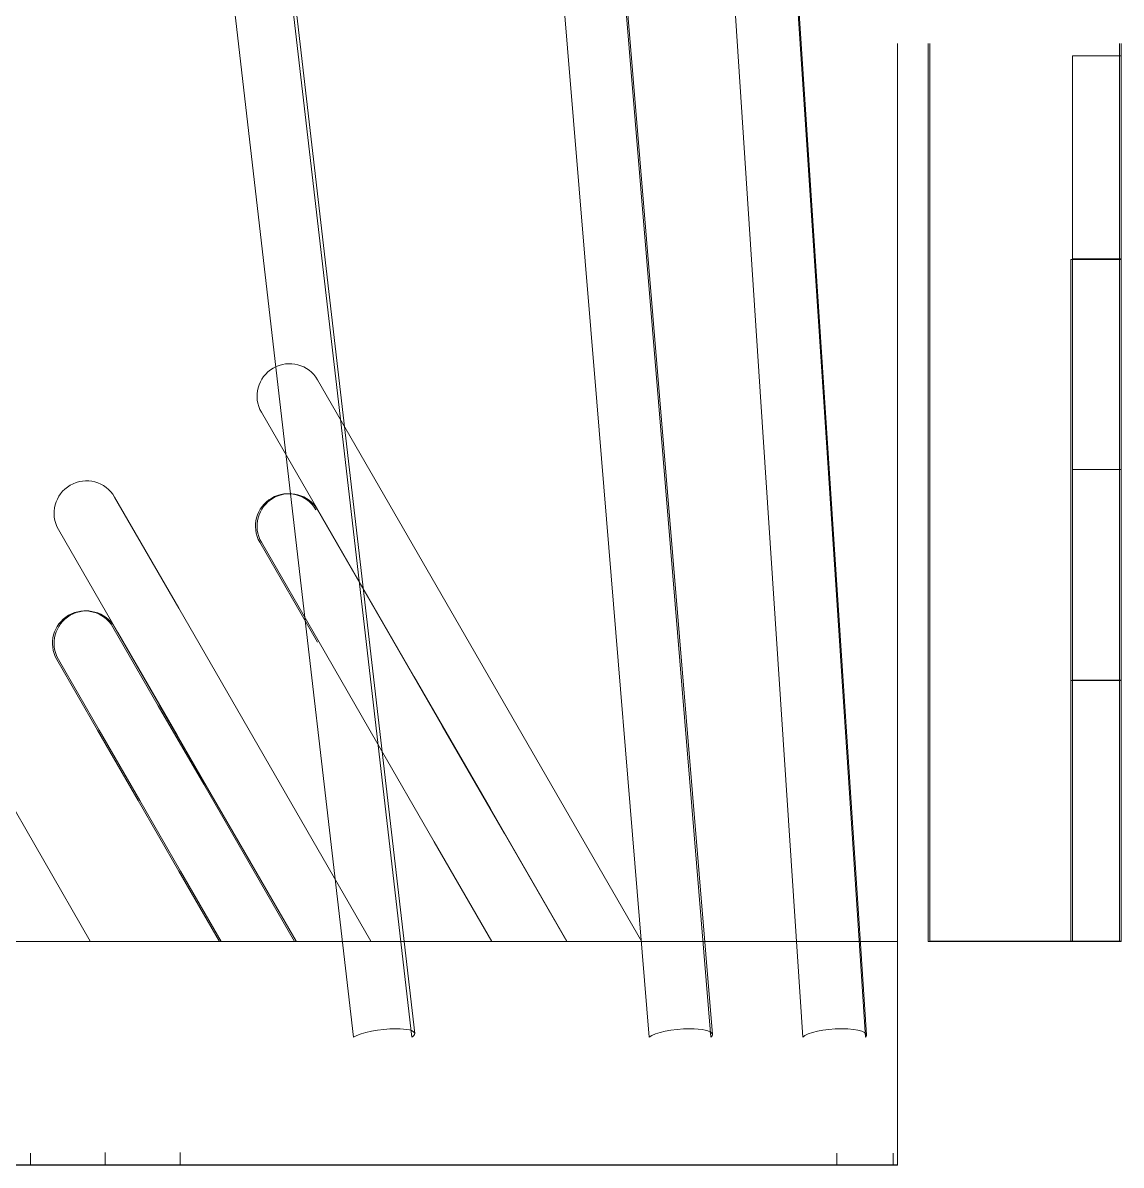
# Model space of a CAD drawing. Header units: inches. Extents: x 3268 to 7018, y 976 to 6708.
# Drawn here: x 5716.6898 to 5717.0287, y 3497.7866 to 3498.139 of the extents above; entities that cross this region are included whole.
import ezdxf

# ---------------------------------------------------------------- set-up
doc = ezdxf.new("R2010")
doc.units = ezdxf.units.IN
doc.header["$MEASUREMENT"] = 0
doc.layers.add('G-IMPT', color=8, linetype='Continuous', lineweight=9)
doc.layers.add('Q-SPCQ', color=91, linetype='Continuous', lineweight=9)

# ---------------------------------------------------------------- blocks, each defined once
blk = doc.blocks.new('Add On Locker for Revit - LKR-2_10_dwg_LKR-2_10-9310973-Overall Retail Plan Opt 2')
at = {"layer": 'G-IMPT', "color": 133}
for p, q in [((16.46881, -7.34309), (16.42346, -6.95107)), ((16.56063, -7.34342), (16.52817, -6.95139)), ((16.60815, -7.34358), (16.58236, -6.95156)), ((16.61773, -7.03764), (16.61773, -7.31463)), ((16.68623, -7.31475), (16.68623, -7.03764)), ((16.68673, -7.31463), (16.68673, -7.03764)), ((16.68673, -7.31475), (16.68673, -7.03764)), ((16.68673, -7.31463), (16.68673, -7.03764)), ((16.68673, -7.31463), (16.68673, -7.03764)), ((16.68673, -7.31463), (16.68673, -7.03764)), ((16.68673, -7.31463), (16.68673, -7.03764)), ((16.68673, -7.03764), (16.68673, -7.31475)), ((16.67173, -7.05886), (16.67173, -7.04154)), ((16.68673, -7.05886), (16.68673, -7.04154)), ((16.68673, -7.04154), (16.68673, -7.05886)), ((16.68673, -7.05886), (16.68673, -7.04154)), ((16.68673, -7.04154), (16.68673, -7.05886)), ((16.68673, -7.05886), (16.68673, -7.04154)), ((16.68673, -7.04154), (16.68673, -7.05886)), ((16.68673, -7.05886), (16.68673, -7.04154)), ((16.68673, -7.04154), (16.68673, -7.05886)), ((16.68673, -7.05886), (16.68673, -7.04154)), ((16.68673, -7.31463), (16.68673, -7.04154)), ((16.68673, -7.04154), (16.68673, -7.05886)), ((16.68673, -7.05886), (16.68673, -7.04154)), ((16.68673, -7.04154), (16.68673, -7.05886)), ((16.68623, -7.04166), (16.68623, -7.05898)), ((16.68623, -7.05898), (16.68623, -7.04166)), ((16.68673, -7.04166), (16.68673, -7.05898)), ((16.68673, -7.05898), (16.68673, -7.04166)), ((16.68673, -7.04166), (16.68673, -7.05898)), ((16.68673, -7.05898), (16.68673, -7.04166)), ((16.67173, -7.12149), (16.67173, -7.10417)), ((16.68623, -7.10428), (16.68623, -7.31475)), ((16.68623, -7.10428), (16.68623, -7.1216)), ((16.68623, -7.1216), (16.68623, -7.10428)), ((16.68673, -7.12149), (16.68673, -7.10417)), ((16.68673, -7.10417), (16.68673, -7.31463)), ((16.68673, -7.10417), (16.68673, -7.12149)), ((16.68673, -7.10417), (16.68673, -7.31463)), ((16.68673, -7.12149), (16.68673, -7.10417)), ((16.68673, -7.10417), (16.68673, -7.12149)), ((16.68673, -7.12149), (16.68673, -7.10417)), ((16.68673, -7.10417), (16.68673, -7.12149)), ((16.68673, -7.12149), (16.68673, -7.10417)), ((16.68673, -7.10417), (16.68673, -7.12149)), ((16.68673, -7.12149), (16.68673, -7.10417)), ((16.68673, -7.10417), (16.68673, -7.12149)), ((16.68673, -7.12149), (16.68673, -7.10417)), ((16.68673, -7.10417), (16.68673, -7.12149)), ((16.68673, -7.10428), (16.68673, -7.1216)), ((16.68673, -7.1216), (16.68673, -7.10428)), ((16.68673, -7.10428), (16.68673, -7.31475)), ((16.68673, -7.10428), (16.68673, -7.1216)), ((16.68673, -7.1216), (16.68673, -7.10428)), ((16.43883, -7.14148), (16.5388, -7.31463)), ((16.42151, -7.15148), (16.44505, -7.19227)), ((16.42151, -7.15148), (16.44505, -7.19227)), ((16.44505, -7.19227), (16.42151, -7.15148)), ((16.42151, -7.15148), (16.44505, -7.19227)), ((16.44505, -7.19227), (16.42151, -7.15148)), ((16.67173, -7.18644), (16.67173, -7.16912)), ((16.68623, -7.16923), (16.68623, -7.18655)), ((16.68623, -7.18655), (16.68623, -7.16923)), ((16.68673, -7.18644), (16.68673, -7.16912)), ((16.68673, -7.16912), (16.68673, -7.18644)), ((16.68673, -7.18644), (16.68673, -7.16912)), ((16.68673, -7.16912), (16.68673, -7.18644)), ((16.68673, -7.18644), (16.68673, -7.16912)), ((16.68673, -7.16912), (16.68673, -7.18644)), ((16.68673, -7.31463), (16.68673, -7.16912)), ((16.68673, -7.18644), (16.68673, -7.16912)), ((16.68673, -7.16912), (16.68673, -7.18644)), ((16.68673, -7.18644), (16.68673, -7.16912)), ((16.68673, -7.16912), (16.68673, -7.18644)), ((16.68673, -7.18644), (16.68673, -7.16912)), ((16.68673, -7.16912), (16.68673, -7.18644)), ((16.68673, -7.16923), (16.68673, -7.18655)), ((16.68673, -7.18655), (16.68673, -7.16923)), ((16.68673, -7.16923), (16.68673, -7.18655)), ((16.68673, -7.18655), (16.68673, -7.16923)), ((16.42101, -7.19159), (16.43878, -7.22238)), ((16.43878, -7.22238), (16.42101, -7.19159)), ((16.43928, -7.22238), (16.42151, -7.19159)), ((16.42151, -7.19159), (16.43928, -7.22238)), ((16.67173, -7.25139), (16.67173, -7.23407)), ((16.68623, -7.23418), (16.68623, -7.31475)), ((16.68623, -7.23418), (16.68623, -7.2515)), ((16.68623, -7.2515), (16.68623, -7.23418)), ((16.68673, -7.31463), (16.68673, -7.23407)), ((16.68673, -7.25139), (16.68673, -7.23407)), ((16.68673, -7.23407), (16.68673, -7.25139)), ((16.68673, -7.23407), (16.68673, -7.31463)), ((16.68673, -7.25139), (16.68673, -7.23407)), ((16.68673, -7.23407), (16.68673, -7.25139)), ((16.68673, -7.25139), (16.68673, -7.23407)), ((16.68673, -7.23407), (16.68673, -7.25139)), ((16.68673, -7.25139), (16.68673, -7.23407)), ((16.68673, -7.23407), (16.68673, -7.25139)), ((16.68673, -7.25139), (16.68673, -7.23407)), ((16.68673, -7.23407), (16.68673, -7.25139)), ((16.68673, -7.25139), (16.68673, -7.23407)), ((16.68673, -7.23407), (16.68673, -7.25139)), ((16.68673, -7.31475), (16.68673, -7.23418)), ((16.68673, -7.23418), (16.68673, -7.2515)), ((16.68673, -7.2515), (16.68673, -7.23418)), ((16.68673, -7.23418), (16.68673, -7.2515)), ((16.68673, -7.2515), (16.68673, -7.23418)), ((16.68623, -7.29913), (16.68623, -7.31475)), ((16.68623, -7.31475), (16.68623, -7.29913)), ((16.68673, -7.29902), (16.68673, -7.31463)), ((16.68673, -7.31463), (16.68673, -7.29902)), ((16.68673, -7.29902), (16.68673, -7.31463)), ((16.68673, -7.31463), (16.68673, -7.29902)), ((16.68673, -7.29902), (16.68673, -7.31463)), ((16.68673, -7.31463), (16.68673, -7.29902)), ((16.68673, -7.29902), (16.68673, -7.31463)), ((16.68673, -7.31463), (16.68673, -7.29902)), ((16.68673, -7.29902), (16.68673, -7.31463)), ((16.68673, -7.31463), (16.68673, -7.29902)), ((16.68673, -7.29902), (16.68673, -7.31463)), ((16.68673, -7.31463), (16.68673, -7.29902)), ((16.68673, -7.29913), (16.68673, -7.31475)), ((16.68673, -7.31475), (16.68673, -7.29913)), ((16.68673, -7.29913), (16.68673, -7.31475)), ((16.68673, -7.31475), (16.68673, -7.29913)), ((16.3456, -7.31475), (16.40911, -7.31475)), ((16.43221, -7.31475), (16.49261, -7.31475)), ((16.5157, -7.31475), (16.61773, -7.31475)), ((16.61773, -7.38375), (16.61773, -7.31475)), ((16.37332, -7.38363), (16.37332, -7.37988)), ((16.37332, -7.37988), (16.37332, -7.38363)), ((16.39641, -7.38363), (16.39641, -7.37988)), ((16.39641, -7.37988), (16.39641, -7.38363)), ((16.61773, -7.37838), (16.61773, -7.38363)), ((16.61773, -7.38363), (16.61773, -7.37838)), ((16.61773, -7.37838), (16.61773, -7.38363)), ((16.61773, -7.38363), (16.61773, -7.37838)), ((16.61773, -7.37838), (16.61773, -7.38363)), ((16.61773, -7.38363), (16.61773, -7.37838)), ((16.61773, -7.37849), (16.61773, -7.38375)), ((16.61773, -7.37988), (16.61773, -7.38363)), ((16.61773, -7.37988), (16.61773, -7.38363)), ((16.61773, -7.37988), (16.61773, -7.38363)), ((16.61773, -7.37988), (16.61773, -7.38363)), ((16.61773, -7.38363), (16.61773, -7.37988)), ((16.61773, -7.38363), (16.61773, -7.37988)), ((16.61773, -7.38363), (16.61773, -7.37988)), ((16.61773, -7.38363), (16.61773, -7.37988)), ((16.35022, -7.38375), (16.35022, -7.38)), ((16.59907, -7.38375), (16.59907, -7.38)), ((16.61639, -7.38), (16.61639, -7.38375)), ((16.61773, -7.38), (16.61773, -7.38375)), ((16.61773, -7.38), (16.61773, -7.38375)), ((16.61773, -7.38), (16.61773, -7.38375)), ((-0.73227, -7.38375), (16.61723, -7.38375)), ((-0.73177, -7.38363), (16.61773, -7.38363)), ((-0.73177, -7.38363), (16.61773, -7.38363)), ((-0.73177, -7.38363), (16.61773, -7.38363)), ((-0.73177, -7.38363), (16.61773, -7.38363)), ((-0.73177, -7.38363), (16.61773, -7.38363)), ((-0.73177, -7.38363), (16.61773, -7.38363)), ((-0.73177, -7.38375), (16.61773, -7.38375)), ((-0.73177, -7.38375), (16.61773, -7.38375)), ((16.09907, -7.38375), (16.59907, -7.38375)), ((16.61639, -7.38375), (16.11639, -7.38375)), ((16.12217, -7.38363), (16.59907, -7.38363)), ((16.12217, -7.38363), (16.59907, -7.38363)), ((16.61639, -7.38363), (16.13949, -7.38363)), ((16.61773, -7.38375), (16.17702, -7.38375)), ((16.19961, -7.38375), (16.61723, -7.38375)), ((16.61773, -7.38363), (16.20011, -7.38363)), ((16.61773, -7.38363), (16.20011, -7.38363)), ((16.61773, -7.38363), (16.20011, -7.38363)), ((16.61773, -7.38363), (16.20011, -7.38363)), ((16.61773, -7.38375), (16.20011, -7.38375)), ((16.61773, -7.38363), (16.2232, -7.38363)), ((16.2232, -7.38363), (16.61773, -7.38363)), ((16.61773, -7.38363), (16.28671, -7.38363)), ((16.61773, -7.38363), (16.28671, -7.38363)), ((16.61773, -7.38375), (16.28671, -7.38375)), ((16.35022, -7.38375), (16.28671, -7.38375)), ((16.28671, -7.38375), (16.35022, -7.38375)), ((16.30981, -7.38363), (16.37332, -7.38363)), ((16.37332, -7.38363), (16.30981, -7.38363)), ((16.37332, -7.38363), (16.30981, -7.38363)), ((16.30981, -7.38363), (16.37332, -7.38363)), ((16.30981, -7.38363), (16.37332, -7.38363)), ((16.30981, -7.38363), (16.61773, -7.38363)), ((16.61773, -7.38375), (16.35022, -7.38375)), ((16.37282, -7.38375), (16.61723, -7.38375)), ((16.61773, -7.38363), (16.37332, -7.38363)), ((16.37332, -7.38363), (16.61773, -7.38363)), ((16.61773, -7.38363), (16.37332, -7.38363)), ((16.61773, -7.38363), (16.37332, -7.38363)), ((16.37332, -7.38375), (16.43682, -7.38375)), ((16.61773, -7.38375), (16.37332, -7.38375)), ((16.39641, -7.38363), (16.45992, -7.38363)), ((16.39641, -7.38363), (16.45992, -7.38363)), ((16.39641, -7.38363), (16.61773, -7.38363)), ((16.45992, -7.38363), (16.39641, -7.38363)), ((16.39641, -7.38363), (16.61773, -7.38363)), ((16.39641, -7.38363), (16.45992, -7.38363)), ((16.39641, -7.38363), (16.45992, -7.38363)), ((16.61773, -7.38375), (16.43682, -7.38375)), ((16.61773, -7.38363), (16.59907, -7.38363)), ((16.59907, -7.38363), (16.61773, -7.38363)), ((16.61773, -7.38363), (16.59907, -7.38363)), ((16.59907, -7.38363), (16.61773, -7.38363)), ((16.61773, -7.38363), (16.59907, -7.38363)), ((16.59907, -7.38363), (16.61773, -7.38363)), ((16.61773, -7.38375), (16.59907, -7.38375)), ((16.59907, -7.38375), (16.61773, -7.38375))]:
    blk.add_line(p, q, dxfattribs=at)
at = {"layer": 'G-IMPT', "color": 133, "flags": 128}
for points in [[(16.40453, -6.9522), (16.42721, -7.14821), (16.44989, -7.34422)], [(16.46793, -7.34422), (16.44525, -7.14821), (16.42257, -6.9522)], [(16.54117, -7.34422), (16.52494, -7.14821), (16.50871, -6.9522)], [(16.52773, -6.9522), (16.54396, -7.14821), (16.56019, -7.34422)], [(16.5627, -6.9522), (16.57559, -7.14821), (16.58849, -7.34422)], [(16.60788, -7.34422), (16.59498, -7.14821), (16.58209, -6.9522)], [(16.61773, -7.03764), (16.61773, -7.03938), (16.61773, -7.31463)], [(16.61773, -7.31463), (16.61773, -7.03938), (16.61773, -7.03764)], [(16.61773, -7.31475), (16.61773, -7.0395), (16.61773, -7.03764)], [(16.61773, -7.03764), (16.61773, -7.0395), (16.61773, -7.31475)], [(16.61773, -7.03764), (16.61773, -7.03938), (16.61773, -7.31463)], [(16.61773, -7.31463), (16.61773, -7.03938), (16.61773, -7.03764)], [(16.61773, -7.03764), (16.61773, -7.03938), (16.61773, -7.31463)], [(16.61773, -7.31463), (16.61773, -7.03938), (16.61773, -7.03764)], [(16.62723, -7.31475), (16.62723, -7.0395), (16.62723, -7.03764)], [(16.62773, -7.03764), (16.62773, -7.03938), (16.62773, -7.31463)], [(16.62773, -7.03764), (16.62773, -7.0395), (16.62773, -7.31475)], [(16.62773, -7.31463), (16.62773, -7.03938), (16.62773, -7.03764)], [(16.62773, -7.31463), (16.62773, -7.03938), (16.62773, -7.03764)], [(16.62773, -7.03764), (16.62773, -7.03938), (16.62773, -7.31463)], [(16.62773, -7.03764), (16.62773, -7.03938), (16.62773, -7.31463)], [(16.62773, -7.31475), (16.62773, -7.0395), (16.62773, -7.03764)], [(16.68623, -7.03764), (16.68623, -7.0395), (16.68623, -7.31475)], [(16.68673, -7.31463), (16.68673, -7.03938), (16.68673, -7.03764)], [(16.68673, -7.31475), (16.68673, -7.0395), (16.68673, -7.03764)], [(16.68673, -7.03764), (16.68673, -7.03938), (16.68673, -7.31463)], [(16.68673, -7.31463), (16.68673, -7.03938), (16.68673, -7.03764)], [(16.68673, -7.03764), (16.68673, -7.03938), (16.68673, -7.31463)], [(16.68673, -7.03764), (16.68673, -7.03938), (16.68673, -7.31463)], [(16.68673, -7.31463), (16.68673, -7.03938), (16.68673, -7.03764)], [(16.68673, -7.31463), (16.68673, -7.03938), (16.68673, -7.03764)], [(16.68673, -7.03764), (16.68673, -7.0395), (16.68673, -7.31475)], [(16.67173, -7.31463), (16.67173, -7.24636), (16.67173, -7.17809), (16.67173, -7.10982), (16.67173, -7.04154)], [(16.67173, -7.04154), (16.67548, -7.04154), (16.67923, -7.04154), (16.68298, -7.04154), (16.68673, -7.04154)], [(16.67173, -7.04154), (16.67173, -7.10982), (16.67173, -7.17809), (16.67173, -7.24636), (16.67173, -7.31463)], [(16.68673, -7.04154), (16.68673, -7.10982), (16.68673, -7.17809), (16.68673, -7.24636), (16.68673, -7.31463)], [(16.68673, -7.31463), (16.68673, -7.24636), (16.68673, -7.17809), (16.68673, -7.10982), (16.68673, -7.04154)], [(16.68673, -7.04154), (16.68673, -7.10982), (16.68673, -7.17809), (16.68673, -7.24636), (16.68673, -7.31463)], [(16.68673, -7.31463), (16.68673, -7.24636), (16.68673, -7.17809), (16.68673, -7.10982), (16.68673, -7.04154)], [(16.68673, -7.04154), (16.68673, -7.10982), (16.68673, -7.17809), (16.68673, -7.24636), (16.68673, -7.31463)], [(16.68673, -7.31463), (16.68673, -7.24636), (16.68673, -7.17809), (16.68673, -7.10982), (16.68673, -7.04154)], [(16.68673, -7.04154), (16.68673, -7.10982), (16.68673, -7.17809), (16.68673, -7.24636), (16.68673, -7.31463)], [(16.68673, -7.31463), (16.68673, -7.24636), (16.68673, -7.17809), (16.68673, -7.10982), (16.68673, -7.04154)], [(16.68673, -7.04154), (16.68673, -7.10982), (16.68673, -7.17809), (16.68673, -7.24636), (16.68673, -7.31463)], [(16.68673, -7.04154), (16.68673, -7.10982), (16.68673, -7.17809), (16.68673, -7.24636), (16.68673, -7.31463)], [(16.68673, -7.31463), (16.68673, -7.24636), (16.68673, -7.17809), (16.68673, -7.10982), (16.68673, -7.04154)], [(16.68623, -7.04166), (16.68623, -7.10993), (16.68623, -7.1782), (16.68623, -7.24647), (16.68623, -7.31475)], [(16.68623, -7.31475), (16.68623, -7.24647), (16.68623, -7.1782), (16.68623, -7.10993), (16.68623, -7.04166)], [(16.68673, -7.04166), (16.68673, -7.10993), (16.68673, -7.1782), (16.68673, -7.24647), (16.68673, -7.31475)], [(16.68673, -7.31475), (16.68673, -7.24647), (16.68673, -7.1782), (16.68673, -7.10993), (16.68673, -7.04166)], [(16.68673, -7.04166), (16.68673, -7.10993), (16.68673, -7.1782), (16.68673, -7.24647), (16.68673, -7.31475)], [(16.68673, -7.31475), (16.68673, -7.24647), (16.68673, -7.1782), (16.68673, -7.10993), (16.68673, -7.04166)], [(16.67173, -7.31463), (16.67173, -7.25069), (16.67173, -7.18675), (16.67173, -7.12281), (16.67173, -7.05886)], [(16.68623, -7.05898), (16.68623, -7.12292), (16.68623, -7.18686), (16.68623, -7.2508), (16.68623, -7.31475)], [(16.68623, -7.31475), (16.68623, -7.2508), (16.68623, -7.18686), (16.68623, -7.12292), (16.68623, -7.05898)], [(16.68673, -7.31463), (16.68673, -7.25069), (16.68673, -7.18675), (16.68673, -7.12281), (16.68673, -7.05886)], [(16.68673, -7.05886), (16.68673, -7.12281), (16.68673, -7.18675), (16.68673, -7.25069), (16.68673, -7.31463)], [(16.68673, -7.31463), (16.68673, -7.25069), (16.68673, -7.18675), (16.68673, -7.12281), (16.68673, -7.05886)], [(16.68673, -7.05886), (16.68673, -7.12281), (16.68673, -7.18675), (16.68673, -7.25069), (16.68673, -7.31463)], [(16.68673, -7.31463), (16.68673, -7.25069), (16.68673, -7.18675), (16.68673, -7.12281), (16.68673, -7.05886)], [(16.68673, -7.05886), (16.68673, -7.12281), (16.68673, -7.18675), (16.68673, -7.25069), (16.68673, -7.31463)], [(16.68673, -7.31463), (16.68673, -7.25069), (16.68673, -7.18675), (16.68673, -7.12281), (16.68673, -7.05886)], [(16.68673, -7.05886), (16.68673, -7.12281), (16.68673, -7.18675), (16.68673, -7.25069), (16.68673, -7.31463)], [(16.68673, -7.31463), (16.68673, -7.25069), (16.68673, -7.18675), (16.68673, -7.12281), (16.68673, -7.05886)], [(16.68673, -7.05886), (16.68673, -7.12281), (16.68673, -7.18675), (16.68673, -7.25069), (16.68673, -7.31463)], [(16.68673, -7.31463), (16.68673, -7.25069), (16.68673, -7.18675), (16.68673, -7.12281), (16.68673, -7.05886)], [(16.68673, -7.05886), (16.68673, -7.12281), (16.68673, -7.18675), (16.68673, -7.25069), (16.68673, -7.31463)], [(16.68673, -7.05898), (16.68673, -7.12292), (16.68673, -7.18686), (16.68673, -7.2508), (16.68673, -7.31475)], [(16.68673, -7.31475), (16.68673, -7.2508), (16.68673, -7.18686), (16.68673, -7.12292), (16.68673, -7.05898)], [(16.68673, -7.05898), (16.68673, -7.12292), (16.68673, -7.18686), (16.68673, -7.2508), (16.68673, -7.31475)], [(16.68673, -7.31475), (16.68673, -7.2508), (16.68673, -7.18686), (16.68673, -7.12292), (16.68673, -7.05898)], [(16.67123, -7.31475), (16.67123, -7.26213), (16.67123, -7.20951), (16.67123, -7.1569), (16.67123, -7.10428)], [(16.67123, -7.10428), (16.67498, -7.10428), (16.67873, -7.10428), (16.68248, -7.10428), (16.68623, -7.10428)], [(16.68673, -7.10417), (16.68298, -7.10417), (16.67923, -7.10417), (16.67548, -7.10417), (16.67173, -7.10417)], [(16.67173, -7.10417), (16.67173, -7.15678), (16.67173, -7.2094), (16.67173, -7.26202), (16.67173, -7.31463)], [(16.67173, -7.31463), (16.67173, -7.26202), (16.67173, -7.2094), (16.67173, -7.15678), (16.67173, -7.10417)], [(16.67173, -7.10417), (16.67548, -7.10417), (16.67923, -7.10417), (16.68298, -7.10417), (16.68673, -7.10417)], [(16.67173, -7.10417), (16.67173, -7.15678), (16.67173, -7.2094), (16.67173, -7.26202), (16.67173, -7.31463)], [(16.68673, -7.10428), (16.68298, -7.10428), (16.67923, -7.10428), (16.67548, -7.10428), (16.67173, -7.10428)], [(16.67173, -7.10428), (16.67173, -7.1569), (16.67173, -7.20951), (16.67173, -7.26213), (16.67173, -7.31475)], [(16.68623, -7.10428), (16.68623, -7.1569), (16.68623, -7.20951), (16.68623, -7.26213), (16.68623, -7.31475)], [(16.68673, -7.31463), (16.68673, -7.26202), (16.68673, -7.2094), (16.68673, -7.15678), (16.68673, -7.10417)], [(16.68673, -7.10417), (16.68673, -7.15678), (16.68673, -7.2094), (16.68673, -7.26202), (16.68673, -7.31463)], [(16.68673, -7.10417), (16.68673, -7.15678), (16.68673, -7.2094), (16.68673, -7.26202), (16.68673, -7.31463)], [(16.68673, -7.31463), (16.68673, -7.26202), (16.68673, -7.2094), (16.68673, -7.15678), (16.68673, -7.10417)], [(16.68673, -7.10417), (16.68673, -7.15678), (16.68673, -7.2094), (16.68673, -7.26202), (16.68673, -7.31463)], [(16.68673, -7.31463), (16.68673, -7.26202), (16.68673, -7.2094), (16.68673, -7.15678), (16.68673, -7.10417)], [(16.68673, -7.10417), (16.68673, -7.15678), (16.68673, -7.2094), (16.68673, -7.26202), (16.68673, -7.31463)], [(16.68673, -7.31463), (16.68673, -7.26202), (16.68673, -7.2094), (16.68673, -7.15678), (16.68673, -7.10417)], [(16.68673, -7.10417), (16.68673, -7.15678), (16.68673, -7.2094), (16.68673, -7.26202), (16.68673, -7.31463)], [(16.68673, -7.31463), (16.68673, -7.26202), (16.68673, -7.2094), (16.68673, -7.15678), (16.68673, -7.10417)], [(16.68673, -7.31475), (16.68673, -7.26213), (16.68673, -7.20951), (16.68673, -7.1569), (16.68673, -7.10428)], [(16.68673, -7.31475), (16.68673, -7.26213), (16.68673, -7.20951), (16.68673, -7.1569), (16.68673, -7.10428)], [(16.68673, -7.10428), (16.68673, -7.1569), (16.68673, -7.20951), (16.68673, -7.26213), (16.68673, -7.31475)], [(16.67173, -7.31463), (16.67173, -7.26635), (16.67173, -7.21806), (16.67173, -7.16977), (16.67173, -7.12149)], [(16.68623, -7.1216), (16.68623, -7.16989), (16.68623, -7.21817), (16.68623, -7.26646), (16.68623, -7.31475)], [(16.68623, -7.31475), (16.68623, -7.26646), (16.68623, -7.21817), (16.68623, -7.16989), (16.68623, -7.1216)], [(16.68673, -7.31463), (16.68673, -7.26635), (16.68673, -7.21806), (16.68673, -7.16977), (16.68673, -7.12149)], [(16.68673, -7.12149), (16.68673, -7.16977), (16.68673, -7.21806), (16.68673, -7.26635), (16.68673, -7.31463)], [(16.68673, -7.31463), (16.68673, -7.26635), (16.68673, -7.21806), (16.68673, -7.16977), (16.68673, -7.12149)], [(16.68673, -7.12149), (16.68673, -7.16977), (16.68673, -7.21806), (16.68673, -7.26635), (16.68673, -7.31463)], [(16.68673, -7.31463), (16.68673, -7.26635), (16.68673, -7.21806), (16.68673, -7.16977), (16.68673, -7.12149)], [(16.68673, -7.12149), (16.68673, -7.16977), (16.68673, -7.21806), (16.68673, -7.26635), (16.68673, -7.31463)], [(16.68673, -7.31463), (16.68673, -7.26635), (16.68673, -7.21806), (16.68673, -7.16977), (16.68673, -7.12149)], [(16.68673, -7.12149), (16.68673, -7.16977), (16.68673, -7.21806), (16.68673, -7.26635), (16.68673, -7.31463)], [(16.68673, -7.31463), (16.68673, -7.26635), (16.68673, -7.21806), (16.68673, -7.16977), (16.68673, -7.12149)], [(16.68673, -7.12149), (16.68673, -7.16977), (16.68673, -7.21806), (16.68673, -7.26635), (16.68673, -7.31463)], [(16.68673, -7.31463), (16.68673, -7.26635), (16.68673, -7.21806), (16.68673, -7.16977), (16.68673, -7.12149)], [(16.68673, -7.12149), (16.68673, -7.16977), (16.68673, -7.21806), (16.68673, -7.26635), (16.68673, -7.31463)], [(16.68673, -7.1216), (16.68673, -7.16989), (16.68673, -7.21817), (16.68673, -7.26646), (16.68673, -7.31475)], [(16.68673, -7.31475), (16.68673, -7.26646), (16.68673, -7.21817), (16.68673, -7.16989), (16.68673, -7.1216)], [(16.68673, -7.1216), (16.68673, -7.16989), (16.68673, -7.21817), (16.68673, -7.26646), (16.68673, -7.31475)], [(16.68673, -7.31475), (16.68673, -7.26646), (16.68673, -7.21817), (16.68673, -7.16989), (16.68673, -7.1216)], [(16.5388, -7.31463), (16.5138, -7.27134), (16.48881, -7.22806), (16.46382, -7.18477), (16.43883, -7.14148)], [(16.43883, -7.14148), (16.46382, -7.18477), (16.48881, -7.22806), (16.5138, -7.27134), (16.5388, -7.31463)], [(16.5388, -7.31463), (16.5138, -7.27134), (16.48881, -7.22806), (16.46382, -7.18477), (16.43883, -7.14148)], [(16.43883, -7.14148), (16.46382, -7.18477), (16.48881, -7.22806), (16.5138, -7.27134), (16.5388, -7.31463)], [(16.5388, -7.31463), (16.5138, -7.27134), (16.48881, -7.22806), (16.46382, -7.18477), (16.43883, -7.14148)], [(16.43883, -7.14148), (16.46382, -7.18477), (16.48881, -7.22806), (16.5138, -7.27134), (16.5388, -7.31463)], [(16.43883, -7.14148), (16.46382, -7.18477), (16.48881, -7.22806), (16.5138, -7.27134), (16.5388, -7.31463)], [(16.42151, -7.15148), (16.44505, -7.19227), (16.4686, -7.23306), (16.49215, -7.27384), (16.5157, -7.31463)], [(16.5157, -7.31463), (16.49215, -7.27384), (16.4686, -7.23306), (16.44505, -7.19227), (16.42151, -7.15148)], [(16.42151, -7.15148), (16.44505, -7.19227), (16.4686, -7.23306), (16.49215, -7.27384), (16.5157, -7.31463)], [(16.5157, -7.31463), (16.49215, -7.27384), (16.4686, -7.23306), (16.44505, -7.19227), (16.42151, -7.15148)], [(16.42151, -7.15148), (16.44505, -7.19227), (16.4686, -7.23306), (16.49215, -7.27384), (16.5157, -7.31463)], [(16.5157, -7.31463), (16.49215, -7.27384), (16.4686, -7.23306), (16.44505, -7.19227), (16.42151, -7.15148)], [(16.5157, -7.31463), (16.49215, -7.27384), (16.4686, -7.23306), (16.44505, -7.19227), (16.42151, -7.15148)], [(16.68673, -7.16912), (16.68298, -7.16912), (16.67923, -7.16912), (16.67548, -7.16912), (16.67173, -7.16912)], [(16.67173, -7.16912), (16.67173, -7.2055), (16.67173, -7.24188), (16.67173, -7.27825), (16.67173, -7.31463)], [(16.67173, -7.16912), (16.67173, -7.2055), (16.67173, -7.24188), (16.67173, -7.27825), (16.67173, -7.31463)], [(16.68623, -7.31475), (16.68623, -7.27837), (16.68623, -7.24199), (16.68623, -7.20561), (16.68623, -7.16923)], [(16.68623, -7.16923), (16.68623, -7.20561), (16.68623, -7.24199), (16.68623, -7.27837), (16.68623, -7.31475)], [(16.68673, -7.16912), (16.68673, -7.2055), (16.68673, -7.24188), (16.68673, -7.27825), (16.68673, -7.31463)], [(16.68673, -7.31463), (16.68673, -7.27825), (16.68673, -7.24188), (16.68673, -7.2055), (16.68673, -7.16912)], [(16.68673, -7.16912), (16.68673, -7.2055), (16.68673, -7.24188), (16.68673, -7.27825), (16.68673, -7.31463)], [(16.68673, -7.31463), (16.68673, -7.27825), (16.68673, -7.24188), (16.68673, -7.2055), (16.68673, -7.16912)], [(16.68673, -7.16912), (16.68673, -7.2055), (16.68673, -7.24188), (16.68673, -7.27825), (16.68673, -7.31463)], [(16.68673, -7.31463), (16.68673, -7.27825), (16.68673, -7.24188), (16.68673, -7.2055), (16.68673, -7.16912)], [(16.68673, -7.31463), (16.68673, -7.27825), (16.68673, -7.24188), (16.68673, -7.2055), (16.68673, -7.16912)], [(16.68673, -7.16912), (16.68673, -7.2055), (16.68673, -7.24188), (16.68673, -7.27825), (16.68673, -7.31463)], [(16.68673, -7.31463), (16.68673, -7.27825), (16.68673, -7.24188), (16.68673, -7.2055), (16.68673, -7.16912)], [(16.68673, -7.16912), (16.68673, -7.2055), (16.68673, -7.24188), (16.68673, -7.27825), (16.68673, -7.31463)], [(16.68673, -7.31463), (16.68673, -7.27825), (16.68673, -7.24188), (16.68673, -7.2055), (16.68673, -7.16912)], [(16.68673, -7.31475), (16.68673, -7.27837), (16.68673, -7.24199), (16.68673, -7.20561), (16.68673, -7.16923)], [(16.68673, -7.16923), (16.68673, -7.20561), (16.68673, -7.24199), (16.68673, -7.27837), (16.68673, -7.31475)], [(16.68673, -7.31475), (16.68673, -7.27837), (16.68673, -7.24199), (16.68673, -7.20561), (16.68673, -7.16923)], [(16.68673, -7.16923), (16.68673, -7.20561), (16.68673, -7.24199), (16.68673, -7.27837), (16.68673, -7.31475)], [(16.4553, -7.31463), (16.43553, -7.28038), (16.41575, -7.24613), (16.39598, -7.21188), (16.3762, -7.17763)], [(16.3762, -7.17763), (16.39598, -7.21188), (16.41575, -7.24613), (16.43553, -7.28038), (16.4553, -7.31463)], [(16.4553, -7.31463), (16.43553, -7.28038), (16.41575, -7.24613), (16.39598, -7.21188), (16.3762, -7.17763)], [(16.3762, -7.17763), (16.39598, -7.21188), (16.41575, -7.24613), (16.43553, -7.28038), (16.4553, -7.31463)], [(16.4553, -7.31463), (16.43553, -7.28038), (16.41575, -7.24613), (16.39598, -7.21188), (16.3762, -7.17763)], [(16.3762, -7.17763), (16.39598, -7.21188), (16.41575, -7.24613), (16.43553, -7.28038), (16.4553, -7.31463)], [(16.43553, -7.28038), (16.41575, -7.24613), (16.39598, -7.21188), (16.3762, -7.17763)], [(16.3762, -7.17763), (16.39598, -7.21188), (16.41575, -7.24613), (16.43553, -7.28038), (16.4553, -7.31463)], [(16.43553, -7.28038), (16.41575, -7.24613), (16.39598, -7.21188), (16.3762, -7.17763)], [(16.3762, -7.17763), (16.39598, -7.21188), (16.41575, -7.24613), (16.43553, -7.28038)], [(16.43553, -7.28038), (16.41575, -7.24613), (16.39598, -7.21188), (16.3762, -7.17763)], [(16.3762, -7.17763), (16.39598, -7.21188), (16.41575, -7.24613), (16.43553, -7.28038)], [(16.43883, -7.18159), (16.45804, -7.21488), (16.47726, -7.24817), (16.49648, -7.28146), (16.5157, -7.31475)], [(16.5157, -7.31475), (16.49648, -7.28146), (16.47726, -7.24817), (16.45804, -7.21488), (16.43883, -7.18159)], [(16.35888, -7.18763), (16.37721, -7.21938), (16.39554, -7.25113), (16.41387, -7.28288), (16.43221, -7.31463)], [(16.43221, -7.31463), (16.41387, -7.28288), (16.39554, -7.25113), (16.37721, -7.21938), (16.35888, -7.18763)], [(16.35888, -7.18763), (16.37721, -7.21938), (16.39554, -7.25113), (16.41387, -7.28288), (16.43221, -7.31463)], [(16.43221, -7.31463), (16.41387, -7.28288), (16.39554, -7.25113), (16.37721, -7.21938), (16.35888, -7.18763)], [(16.35888, -7.18763), (16.37721, -7.21938), (16.39554, -7.25113), (16.41387, -7.28288), (16.43221, -7.31463)], [(16.43221, -7.31463), (16.41387, -7.28288), (16.39554, -7.25113), (16.37721, -7.21938), (16.35888, -7.18763)], [(16.35888, -7.18763), (16.37721, -7.21938), (16.39554, -7.25113), (16.41387, -7.28288), (16.43221, -7.31463)], [(16.43221, -7.31463), (16.41387, -7.28288), (16.39554, -7.25113), (16.37721, -7.21938), (16.35888, -7.18763)], [(16.35888, -7.18763), (16.37721, -7.21938), (16.39554, -7.25113), (16.41387, -7.28288), (16.43221, -7.31463)], [(16.43221, -7.31463), (16.41387, -7.28288), (16.39554, -7.25113), (16.37721, -7.21938), (16.35888, -7.18763)], [(16.35888, -7.18763), (16.37721, -7.21938), (16.39554, -7.25113), (16.41387, -7.28288), (16.43221, -7.31463)], [(16.43221, -7.31463), (16.41387, -7.28288), (16.39554, -7.25113), (16.37721, -7.21938), (16.35888, -7.18763)], [(16.67173, -7.31463), (16.67173, -7.28258), (16.67173, -7.25054), (16.67173, -7.21849), (16.67173, -7.18644)], [(16.68623, -7.18655), (16.68623, -7.2186), (16.68623, -7.25065), (16.68623, -7.2827), (16.68623, -7.31475)], [(16.68623, -7.31475), (16.68623, -7.2827), (16.68623, -7.25065), (16.68623, -7.2186), (16.68623, -7.18655)], [(16.68673, -7.31463), (16.68673, -7.28258), (16.68673, -7.25054), (16.68673, -7.21849), (16.68673, -7.18644)], [(16.68673, -7.18644), (16.68673, -7.21849), (16.68673, -7.25054), (16.68673, -7.28258), (16.68673, -7.31463)], [(16.68673, -7.31463), (16.68673, -7.28258), (16.68673, -7.25054), (16.68673, -7.21849), (16.68673, -7.18644)], [(16.68673, -7.18644), (16.68673, -7.21849), (16.68673, -7.25054), (16.68673, -7.28258), (16.68673, -7.31463)], [(16.68673, -7.31463), (16.68673, -7.28258), (16.68673, -7.25054), (16.68673, -7.21849), (16.68673, -7.18644)], [(16.68673, -7.18644), (16.68673, -7.21849), (16.68673, -7.25054), (16.68673, -7.28258), (16.68673, -7.31463)], [(16.68673, -7.31463), (16.68673, -7.28258), (16.68673, -7.25054), (16.68673, -7.21849), (16.68673, -7.18644)], [(16.68673, -7.18644), (16.68673, -7.21849), (16.68673, -7.25054), (16.68673, -7.28258), (16.68673, -7.31463)], [(16.68673, -7.31463), (16.68673, -7.28258), (16.68673, -7.25054), (16.68673, -7.21849), (16.68673, -7.18644)], [(16.68673, -7.18644), (16.68673, -7.21849), (16.68673, -7.25054), (16.68673, -7.28258), (16.68673, -7.31463)], [(16.68673, -7.31463), (16.68673, -7.28258), (16.68673, -7.25054), (16.68673, -7.21849), (16.68673, -7.18644)], [(16.68673, -7.18644), (16.68673, -7.21849), (16.68673, -7.25054), (16.68673, -7.28258), (16.68673, -7.31463)], [(16.68673, -7.18655), (16.68673, -7.2186), (16.68673, -7.25065), (16.68673, -7.2827), (16.68673, -7.31475)], [(16.68673, -7.31475), (16.68673, -7.2827), (16.68673, -7.25065), (16.68673, -7.2186), (16.68673, -7.18655)], [(16.68673, -7.18655), (16.68673, -7.2186), (16.68673, -7.25065), (16.68673, -7.2827), (16.68673, -7.31475)], [(16.68673, -7.31475), (16.68673, -7.2827), (16.68673, -7.25065), (16.68673, -7.2186), (16.68673, -7.18655)], [(16.49261, -7.31475), (16.47483, -7.28396), (16.45706, -7.25317), (16.43928, -7.22238), (16.42151, -7.19159)], [(16.42151, -7.19159), (16.43928, -7.22238), (16.45706, -7.25317), (16.47483, -7.28396), (16.49261, -7.31475)], [(16.3687, -7.31463), (16.35434, -7.28976), (16.33997, -7.26488), (16.32561, -7.24001), (16.31125, -7.21513)], [(16.31125, -7.21513), (16.32561, -7.24001), (16.33997, -7.26488), (16.35434, -7.28976), (16.3687, -7.31463)], [(16.31125, -7.21513), (16.32561, -7.24001), (16.33997, -7.26488), (16.35434, -7.28976), (16.3687, -7.31463)], [(16.3687, -7.31463), (16.35434, -7.28976), (16.33997, -7.26488), (16.32561, -7.24001), (16.31125, -7.21513)], [(16.31125, -7.21513), (16.32561, -7.24001), (16.33997, -7.26488), (16.35434, -7.28976), (16.3687, -7.31463)], [(16.3687, -7.31463), (16.35434, -7.28976), (16.33997, -7.26488), (16.32561, -7.24001), (16.31125, -7.21513)], [(16.3687, -7.31463), (16.35434, -7.28976), (16.33997, -7.26488), (16.32561, -7.24001), (16.31125, -7.21513)], [(16.31125, -7.21513), (16.32561, -7.24001), (16.33997, -7.26488), (16.35434, -7.28976), (16.3687, -7.31463)], [(16.3687, -7.31463), (16.35434, -7.28976), (16.33997, -7.26488), (16.32561, -7.24001), (16.31125, -7.21513)], [(16.31125, -7.21513), (16.32561, -7.24001), (16.33997, -7.26488), (16.35434, -7.28976), (16.3687, -7.31463)], [(16.3687, -7.31463), (16.35434, -7.28976), (16.33997, -7.26488), (16.32561, -7.24001), (16.31125, -7.21513)], [(16.31125, -7.21513), (16.32561, -7.24001), (16.33997, -7.26488), (16.35434, -7.28976), (16.3687, -7.31463)], [(16.3687, -7.31463), (16.35434, -7.28976), (16.33997, -7.26488), (16.32561, -7.24001), (16.31125, -7.21513)], [(16.31125, -7.21513), (16.32561, -7.24001), (16.33997, -7.26488), (16.35434, -7.28976), (16.3687, -7.31463)], [(16.43171, -7.31475), (16.4177, -7.2905), (16.4037, -7.26625), (16.3897, -7.242), (16.3757, -7.21775)], [(16.3757, -7.21775), (16.3897, -7.242), (16.4037, -7.26625), (16.4177, -7.2905), (16.43171, -7.31475)], [(16.3762, -7.21775), (16.3902, -7.242), (16.4042, -7.26625), (16.4182, -7.2905), (16.43221, -7.31475)], [(16.43221, -7.31475), (16.4182, -7.2905), (16.4042, -7.26625), (16.3902, -7.242), (16.3762, -7.21775)], [(16.3762, -7.21775), (16.3902, -7.242), (16.4042, -7.26625), (16.4182, -7.2905), (16.43221, -7.31475)], [(16.43221, -7.31475), (16.4182, -7.2905), (16.4042, -7.26625), (16.3902, -7.242), (16.3762, -7.21775)], [(16.35838, -7.22775), (16.37094, -7.2495), (16.3835, -7.27125), (16.39605, -7.293), (16.40861, -7.31475)], [(16.40861, -7.31475), (16.39605, -7.293), (16.3835, -7.27125), (16.37094, -7.2495), (16.35838, -7.22775)], [(16.40911, -7.31475), (16.39655, -7.293), (16.384, -7.27125), (16.37144, -7.2495), (16.35888, -7.22775)], [(16.35888, -7.22775), (16.37144, -7.2495), (16.384, -7.27125), (16.39655, -7.293), (16.40911, -7.31475)], [(16.40911, -7.31475), (16.39655, -7.293), (16.384, -7.27125), (16.37144, -7.2495), (16.35888, -7.22775)], [(16.35888, -7.22775), (16.37144, -7.2495), (16.384, -7.27125), (16.39655, -7.293), (16.40911, -7.31475)], [(16.67123, -7.31475), (16.67123, -7.29461), (16.67123, -7.27446), (16.67123, -7.25432), (16.67123, -7.23418)], [(16.67123, -7.23418), (16.67498, -7.23418), (16.67873, -7.23418), (16.68248, -7.23418), (16.68623, -7.23418)], [(16.68673, -7.23407), (16.68298, -7.23407), (16.67923, -7.23407), (16.67548, -7.23407), (16.67173, -7.23407)], [(16.67173, -7.23407), (16.67173, -7.25421), (16.67173, -7.27435), (16.67173, -7.29449), (16.67173, -7.31463)], [(16.67173, -7.31463), (16.67173, -7.29449), (16.67173, -7.27435), (16.67173, -7.25421), (16.67173, -7.23407)], [(16.67173, -7.23407), (16.67548, -7.23407), (16.67923, -7.23407), (16.68298, -7.23407), (16.68673, -7.23407)], [(16.67173, -7.23407), (16.67173, -7.25421), (16.67173, -7.27435), (16.67173, -7.29449), (16.67173, -7.31463)], [(16.68673, -7.23418), (16.68298, -7.23418), (16.67923, -7.23418), (16.67548, -7.23418), (16.67173, -7.23418)], [(16.67173, -7.23418), (16.67173, -7.25432), (16.67173, -7.27446), (16.67173, -7.29461), (16.67173, -7.31475)], [(16.68623, -7.23418), (16.68623, -7.25432), (16.68623, -7.27446), (16.68623, -7.29461), (16.68623, -7.31475)], [(16.68673, -7.31463), (16.68673, -7.29449), (16.68673, -7.27435), (16.68673, -7.25421), (16.68673, -7.23407)], [(16.68673, -7.23407), (16.68673, -7.25421), (16.68673, -7.27435), (16.68673, -7.29449), (16.68673, -7.31463)], [(16.68673, -7.23407), (16.68673, -7.25421), (16.68673, -7.27435), (16.68673, -7.29449), (16.68673, -7.31463)], [(16.68673, -7.31463), (16.68673, -7.29449), (16.68673, -7.27435), (16.68673, -7.25421), (16.68673, -7.23407)], [(16.68673, -7.23407), (16.68673, -7.25421), (16.68673, -7.27435), (16.68673, -7.29449), (16.68673, -7.31463)], [(16.68673, -7.31463), (16.68673, -7.29449), (16.68673, -7.27435), (16.68673, -7.25421), (16.68673, -7.23407)], [(16.68673, -7.23407), (16.68673, -7.25421), (16.68673, -7.27435), (16.68673, -7.29449), (16.68673, -7.31463)], [(16.68673, -7.31463), (16.68673, -7.29449), (16.68673, -7.27435), (16.68673, -7.25421), (16.68673, -7.23407)], [(16.68673, -7.23407), (16.68673, -7.25421), (16.68673, -7.27435), (16.68673, -7.29449), (16.68673, -7.31463)], [(16.68673, -7.31463), (16.68673, -7.29449), (16.68673, -7.27435), (16.68673, -7.25421), (16.68673, -7.23407)], [(16.68673, -7.31475), (16.68673, -7.29461), (16.68673, -7.27446), (16.68673, -7.25432), (16.68673, -7.23418)], [(16.68673, -7.31475), (16.68673, -7.29461), (16.68673, -7.27446), (16.68673, -7.25432), (16.68673, -7.23418)], [(16.68673, -7.23418), (16.68673, -7.25432), (16.68673, -7.27446), (16.68673, -7.29461), (16.68673, -7.31475)], [(16.67173, -7.31463), (16.67173, -7.29882), (16.67173, -7.28301), (16.67173, -7.2672), (16.67173, -7.25139)], [(16.68623, -7.2515), (16.68623, -7.26731), (16.68623, -7.28312), (16.68623, -7.29894), (16.68623, -7.31475)], [(16.68623, -7.31475), (16.68623, -7.29894), (16.68623, -7.28312), (16.68623, -7.26731), (16.68623, -7.2515)], [(16.68673, -7.31463), (16.68673, -7.29882), (16.68673, -7.28301), (16.68673, -7.2672), (16.68673, -7.25139)], [(16.68673, -7.25139), (16.68673, -7.2672), (16.68673, -7.28301), (16.68673, -7.29882), (16.68673, -7.31463)], [(16.68673, -7.31463), (16.68673, -7.29882), (16.68673, -7.28301), (16.68673, -7.2672), (16.68673, -7.25139)], [(16.68673, -7.25139), (16.68673, -7.2672), (16.68673, -7.28301), (16.68673, -7.29882), (16.68673, -7.31463)], [(16.68673, -7.31463), (16.68673, -7.29882), (16.68673, -7.28301), (16.68673, -7.2672), (16.68673, -7.25139)], [(16.68673, -7.25139), (16.68673, -7.2672), (16.68673, -7.28301), (16.68673, -7.29882), (16.68673, -7.31463)], [(16.68673, -7.31463), (16.68673, -7.29882), (16.68673, -7.28301), (16.68673, -7.2672), (16.68673, -7.25139)], [(16.68673, -7.25139), (16.68673, -7.2672), (16.68673, -7.28301), (16.68673, -7.29882), (16.68673, -7.31463)], [(16.68673, -7.31463), (16.68673, -7.29882), (16.68673, -7.28301), (16.68673, -7.2672), (16.68673, -7.25139)], [(16.68673, -7.25139), (16.68673, -7.2672), (16.68673, -7.28301), (16.68673, -7.29882), (16.68673, -7.31463)], [(16.68673, -7.31463), (16.68673, -7.29882), (16.68673, -7.28301), (16.68673, -7.2672), (16.68673, -7.25139)], [(16.68673, -7.25139), (16.68673, -7.2672), (16.68673, -7.28301), (16.68673, -7.29882), (16.68673, -7.31463)], [(16.68673, -7.2515), (16.68673, -7.26731), (16.68673, -7.28312), (16.68673, -7.29894), (16.68673, -7.31475)], [(16.68673, -7.31475), (16.68673, -7.29894), (16.68673, -7.28312), (16.68673, -7.26731), (16.68673, -7.2515)], [(16.68673, -7.2515), (16.68673, -7.26731), (16.68673, -7.28312), (16.68673, -7.29894), (16.68673, -7.31475)], [(16.68673, -7.31475), (16.68673, -7.29894), (16.68673, -7.28312), (16.68673, -7.26731), (16.68673, -7.2515)], [(16.68623, -7.31475), (16.68623, -7.31084), (16.68623, -7.30694), (16.68623, -7.30304), (16.68623, -7.29913)], [(16.68623, -7.29913), (16.68623, -7.30304), (16.68623, -7.30694), (16.68623, -7.31084), (16.68623, -7.31475)], [(16.68673, -7.31463), (16.68673, -7.31073), (16.68673, -7.30683), (16.68673, -7.30292), (16.68673, -7.29902)], [(16.68673, -7.29902), (16.68673, -7.30292), (16.68673, -7.30683), (16.68673, -7.31073), (16.68673, -7.31463)], [(16.68673, -7.31463), (16.68673, -7.31073), (16.68673, -7.30683), (16.68673, -7.30292), (16.68673, -7.29902)], [(16.68673, -7.29902), (16.68673, -7.30292), (16.68673, -7.30683), (16.68673, -7.31073), (16.68673, -7.31463)], [(16.68673, -7.31463), (16.68673, -7.31073), (16.68673, -7.30683), (16.68673, -7.30292), (16.68673, -7.29902)], [(16.68673, -7.29902), (16.68673, -7.30292), (16.68673, -7.30683), (16.68673, -7.31073), (16.68673, -7.31463)], [(16.68673, -7.31463), (16.68673, -7.31073), (16.68673, -7.30683), (16.68673, -7.30292), (16.68673, -7.29902)], [(16.68673, -7.29902), (16.68673, -7.30292), (16.68673, -7.30683), (16.68673, -7.31073), (16.68673, -7.31463)], [(16.68673, -7.31463), (16.68673, -7.31073), (16.68673, -7.30683), (16.68673, -7.30292), (16.68673, -7.29902)], [(16.68673, -7.29902), (16.68673, -7.30292), (16.68673, -7.30683), (16.68673, -7.31073), (16.68673, -7.31463)], [(16.68673, -7.31463), (16.68673, -7.31073), (16.68673, -7.30683), (16.68673, -7.30292), (16.68673, -7.29902)], [(16.68673, -7.29902), (16.68673, -7.30292), (16.68673, -7.30683), (16.68673, -7.31073), (16.68673, -7.31463)], [(16.68673, -7.31475), (16.68673, -7.31084), (16.68673, -7.30694), (16.68673, -7.30304), (16.68673, -7.29913)], [(16.68673, -7.29913), (16.68673, -7.30304), (16.68673, -7.30694), (16.68673, -7.31084), (16.68673, -7.31475)], [(16.68673, -7.31475), (16.68673, -7.31084), (16.68673, -7.30694), (16.68673, -7.30304), (16.68673, -7.29913)], [(16.68673, -7.29913), (16.68673, -7.30304), (16.68673, -7.30694), (16.68673, -7.31084), (16.68673, -7.31475)], [(16.43221, -7.31475), (16.42643, -7.31475), (16.42066, -7.31475), (16.41489, -7.31475), (16.40911, -7.31475)], [(16.5157, -7.31475), (16.50993, -7.31475), (16.50416, -7.31475), (16.49838, -7.31475), (16.49261, -7.31475)], [(16.68623, -7.31475), (16.67148, -7.31475), (16.65673, -7.31475), (16.64198, -7.31475), (16.62723, -7.31475)], [(16.62773, -7.31463), (16.64248, -7.31463), (16.65723, -7.31463), (16.67198, -7.31463), (16.68673, -7.31463)], [(16.68673, -7.31463), (16.67198, -7.31463), (16.65723, -7.31463), (16.64248, -7.31463), (16.62773, -7.31463)], [(16.68673, -7.31463), (16.67198, -7.31463), (16.65723, -7.31463), (16.64248, -7.31463), (16.62773, -7.31463)], [(16.62773, -7.31463), (16.64248, -7.31463), (16.65723, -7.31463), (16.67198, -7.31463), (16.68673, -7.31463)], [(16.62773, -7.31463), (16.64248, -7.31463), (16.65723, -7.31463), (16.67198, -7.31463), (16.68673, -7.31463)], [(16.62773, -7.31475), (16.64248, -7.31475), (16.65723, -7.31475), (16.67198, -7.31475), (16.68673, -7.31475)], [(16.68673, -7.31475), (16.67198, -7.31475), (16.65723, -7.31475), (16.64248, -7.31475), (16.62773, -7.31475)], [(16.68623, -7.31475), (16.68248, -7.31475), (16.67873, -7.31475), (16.67498, -7.31475), (16.67123, -7.31475)], [(16.68623, -7.31475), (16.68248, -7.31475), (16.67873, -7.31475), (16.67498, -7.31475), (16.67123, -7.31475)], [(16.67173, -7.31463), (16.67548, -7.31463), (16.67923, -7.31463), (16.68298, -7.31463), (16.68673, -7.31463)], [(16.67173, -7.31463), (16.67548, -7.31463), (16.67923, -7.31463), (16.68298, -7.31463), (16.68673, -7.31463)], [(16.68673, -7.31463), (16.68298, -7.31463), (16.67923, -7.31463), (16.67548, -7.31463), (16.67173, -7.31463)], [(16.68673, -7.31463), (16.68298, -7.31463), (16.67923, -7.31463), (16.67548, -7.31463), (16.67173, -7.31463)], [(16.67173, -7.31463), (16.67548, -7.31463), (16.67923, -7.31463), (16.68298, -7.31463), (16.68673, -7.31463)], [(16.68673, -7.31463), (16.68298, -7.31463), (16.67923, -7.31463), (16.67548, -7.31463), (16.67173, -7.31463)], [(16.67173, -7.31475), (16.67548, -7.31475), (16.67923, -7.31475), (16.68298, -7.31475), (16.68673, -7.31475)], [(16.67173, -7.31475), (16.67548, -7.31475), (16.67923, -7.31475), (16.68298, -7.31475), (16.68673, -7.31475)], [(16.09907, -7.38375), (16.22407, -7.38375), (16.34907, -7.38375), (16.47407, -7.38375), (16.59907, -7.38375)], [(16.61706, -7.38375), (16.4919, -7.38375), (16.36673, -7.38375), (16.24156, -7.38375), (16.11639, -7.38375)], [(16.59907, -7.38363), (16.47985, -7.38363), (16.36062, -7.38363), (16.24139, -7.38363), (16.12217, -7.38363)], [(16.12217, -7.38363), (16.24139, -7.38363), (16.36062, -7.38363), (16.47985, -7.38363), (16.59907, -7.38363)], [(16.59907, -7.38363), (16.47985, -7.38363), (16.36062, -7.38363), (16.24139, -7.38363), (16.12217, -7.38363)], [(16.12217, -7.38363), (16.24139, -7.38363), (16.36062, -7.38363), (16.47985, -7.38363), (16.59907, -7.38363)], [(16.59907, -7.38363), (16.47985, -7.38363), (16.36062, -7.38363), (16.24139, -7.38363), (16.12217, -7.38363)], [(16.12217, -7.38363), (16.24139, -7.38363), (16.36062, -7.38363), (16.47985, -7.38363), (16.59907, -7.38363)], [(16.61706, -7.38363), (16.49767, -7.38363), (16.37828, -7.38363), (16.25888, -7.38363), (16.13949, -7.38363)], [(16.13949, -7.38363), (16.25888, -7.38363), (16.37828, -7.38363), (16.49767, -7.38363), (16.61706, -7.38363)], [(16.13949, -7.38363), (16.25888, -7.38363), (16.37828, -7.38363), (16.49767, -7.38363), (16.61706, -7.38363)], [(16.61706, -7.38363), (16.49767, -7.38363), (16.37828, -7.38363), (16.25888, -7.38363), (16.13949, -7.38363)], [(16.61773, -7.38375), (16.50756, -7.38375), (16.39738, -7.38375), (16.2872, -7.38375), (16.17702, -7.38375)], [(16.61773, -7.38363), (16.51333, -7.38363), (16.40892, -7.38363), (16.30452, -7.38363), (16.20011, -7.38363)], [(16.20011, -7.38363), (16.30452, -7.38363), (16.40892, -7.38363), (16.51333, -7.38363), (16.61773, -7.38363)], [(16.61773, -7.38375), (16.51333, -7.38375), (16.40892, -7.38375), (16.30452, -7.38375), (16.20011, -7.38375)], [(16.61773, -7.38363), (16.5191, -7.38363), (16.42047, -7.38363), (16.32184, -7.38363), (16.2232, -7.38363)], [(16.2232, -7.38363), (16.32184, -7.38363), (16.42047, -7.38363), (16.5191, -7.38363), (16.61773, -7.38363)], [(16.61773, -7.38363), (16.5191, -7.38363), (16.42047, -7.38363), (16.32184, -7.38363), (16.2232, -7.38363)], [(16.26362, -7.38375), (16.35215, -7.38375), (16.44068, -7.38375), (16.52921, -7.38375), (16.61773, -7.38375)], [(16.61773, -7.38363), (16.53498, -7.38363), (16.45222, -7.38363), (16.36947, -7.38363), (16.28671, -7.38363)], [(16.28671, -7.38363), (16.36947, -7.38363), (16.45222, -7.38363), (16.53498, -7.38363), (16.61773, -7.38363)], [(16.28671, -7.38363), (16.31414, -7.38363), (16.34156, -7.38363), (16.36899, -7.38363), (16.39641, -7.38363)], [(16.61773, -7.38363), (16.53498, -7.38363), (16.45222, -7.38363), (16.36947, -7.38363), (16.28671, -7.38363)], [(16.28671, -7.38363), (16.36947, -7.38363), (16.45222, -7.38363), (16.53498, -7.38363), (16.61773, -7.38363)], [(16.39641, -7.38363), (16.36899, -7.38363), (16.34156, -7.38363), (16.31414, -7.38363), (16.28671, -7.38363)], [(16.28671, -7.38363), (16.36947, -7.38363), (16.45222, -7.38363), (16.53498, -7.38363), (16.61773, -7.38363)], [(16.61773, -7.38375), (16.53498, -7.38375), (16.45222, -7.38375), (16.36947, -7.38375), (16.28671, -7.38375)], [(16.61773, -7.38363), (16.54075, -7.38363), (16.46377, -7.38363), (16.38679, -7.38363), (16.30981, -7.38363)], [(16.30981, -7.38363), (16.38679, -7.38363), (16.46377, -7.38363), (16.54075, -7.38363), (16.61773, -7.38363)], [(16.30981, -7.38363), (16.38679, -7.38363), (16.46377, -7.38363), (16.54075, -7.38363), (16.61773, -7.38363)], [(16.61773, -7.38363), (16.54075, -7.38363), (16.46377, -7.38363), (16.38679, -7.38363), (16.30981, -7.38363)], [(16.61773, -7.38375), (16.55086, -7.38375), (16.48398, -7.38375), (16.4171, -7.38375), (16.35022, -7.38375)], [(16.35022, -7.38375), (16.4171, -7.38375), (16.48398, -7.38375), (16.55086, -7.38375), (16.61773, -7.38375)], [(16.37332, -7.38375), (16.36754, -7.38375), (16.36177, -7.38375), (16.356, -7.38375), (16.35022, -7.38375)], [(16.39641, -7.38363), (16.39064, -7.38363), (16.38486, -7.38363), (16.37909, -7.38363), (16.37332, -7.38363)], [(16.37332, -7.38363), (16.37909, -7.38363), (16.38486, -7.38363), (16.39064, -7.38363), (16.39641, -7.38363)], [(16.61773, -7.38363), (16.55663, -7.38363), (16.49553, -7.38363), (16.43442, -7.38363), (16.37332, -7.38363)], [(16.37332, -7.38363), (16.43442, -7.38363), (16.49553, -7.38363), (16.55663, -7.38363), (16.61773, -7.38363)], [(16.39641, -7.38363), (16.39064, -7.38363), (16.38486, -7.38363), (16.37909, -7.38363), (16.37332, -7.38363)], [(16.37332, -7.38363), (16.43442, -7.38363), (16.49553, -7.38363), (16.55663, -7.38363), (16.61773, -7.38363)], [(16.37332, -7.38363), (16.43442, -7.38363), (16.49553, -7.38363), (16.55663, -7.38363), (16.61773, -7.38363)], [(16.61773, -7.38375), (16.55663, -7.38375), (16.49553, -7.38375), (16.43442, -7.38375), (16.37332, -7.38375)], [(16.61773, -7.38363), (16.5624, -7.38363), (16.50707, -7.38363), (16.45174, -7.38363), (16.39641, -7.38363)], [(16.39641, -7.38363), (16.45174, -7.38363), (16.50707, -7.38363), (16.5624, -7.38363), (16.61773, -7.38363)], [(16.61773, -7.38363), (16.5624, -7.38363), (16.50707, -7.38363), (16.45174, -7.38363), (16.39641, -7.38363)], [(16.43682, -7.38375), (16.48205, -7.38375), (16.52728, -7.38375), (16.57251, -7.38375), (16.61773, -7.38375)], [(16.61773, -7.38375), (16.57251, -7.38375), (16.52728, -7.38375), (16.48205, -7.38375), (16.43682, -7.38375)], [(16.45992, -7.38363), (16.49937, -7.38363), (16.53883, -7.38363), (16.57828, -7.38363), (16.61773, -7.38363)], [(16.61773, -7.38363), (16.57828, -7.38363), (16.53883, -7.38363), (16.49937, -7.38363), (16.45992, -7.38363)], [(16.45992, -7.38363), (16.49937, -7.38363), (16.53883, -7.38363), (16.57828, -7.38363), (16.61773, -7.38363)], [(16.61773, -7.38363), (16.57828, -7.38363), (16.53883, -7.38363), (16.49937, -7.38363), (16.45992, -7.38363)], [(16.61773, -7.38363), (16.57828, -7.38363), (16.53883, -7.38363), (16.49937, -7.38363), (16.45992, -7.38363)], [(16.45992, -7.38363), (16.49937, -7.38363), (16.53883, -7.38363), (16.57828, -7.38363), (16.61773, -7.38363)], [(16.61773, -7.38363), (16.57828, -7.38363), (16.53883, -7.38363), (16.49937, -7.38363), (16.45992, -7.38363)], [(16.45992, -7.38363), (16.49937, -7.38363), (16.53883, -7.38363), (16.57828, -7.38363), (16.61773, -7.38363)], [(16.45992, -7.38363), (16.49937, -7.38363), (16.53883, -7.38363), (16.57828, -7.38363), (16.61773, -7.38363)], [(16.61773, -7.38363), (16.57828, -7.38363), (16.53883, -7.38363), (16.49937, -7.38363), (16.45992, -7.38363)]]:
    blk.add_lwpolyline(points, dxfattribs=at)
at = {"layer": 'G-IMPT', "color": 133}
for centre in [(16.43017, -7.14648), (16.43017, -7.14648), (16.43017, -7.14648), (16.43017, -7.14648), (16.43017, -7.14648), (16.43017, -7.14648), (16.43017, -7.14648), (16.43017, -7.14648), (16.43017, -7.14648), (16.43017, -7.14648), (16.43017, -7.14648), (16.43017, -7.14648), (16.36754, -7.18263), (16.36754, -7.18263), (16.36754, -7.18263), (16.36754, -7.18263), (16.36754, -7.18263), (16.36754, -7.18263), (16.36754, -7.18263), (16.36754, -7.18263), (16.36754, -7.18263), (16.36754, -7.18263), (16.36754, -7.18263), (16.36754, -7.18263), (16.42967, -7.18659), (16.42967, -7.18659), (16.43017, -7.18659), (16.43017, -7.18659), (16.43017, -7.18659), (16.43017, -7.18659), (16.36704, -7.22275), (16.36704, -7.22275), (16.36754, -7.22275), (16.36754, -7.22275), (16.36754, -7.22275), (16.36754, -7.22275)]:
    blk.add_arc(centre, 0.01, 30, 210, dxfattribs=at)
for centre, major_axis, ratio, start_param, end_param in [((16.45888, -7.34424), (0.00993, 0.00115), 0.233453, 1.110712, 2.67505), ((16.45888, -7.34424), (0.00993, 0.00115), 0.233453, 0, 1.110712), ((16.45888, -7.34424), (0.00993, 0.00115), 0.233453, 5.82956, 6.220644), ((16.55066, -7.34424), (0.00997, 0.00083), 0.246152, 1.246305, 2.810642), ((16.55066, -7.34424), (0.00997, 0.00083), 0.246152, 0.073052, 1.246305), ((16.55066, -7.34424), (0.00997, 0.00083), 0.246152, 5.965153, 6.283185), ((16.59817, -7.34424), (0.00998, 0.00066), 0.250899, 1.314399, 2.878737), ((16.59817, -7.34424), (0.00998, 0.00066), 0.250899, 6.033247, 7.597584)]:
    blk.add_ellipse(centre, major_axis=major_axis, ratio=ratio, start_param=start_param, end_param=end_param, dxfattribs=at)
blk = doc.blocks.new('Add On Locker for Revit - LKR-2_10_dwg-9310972-Overall Retail Plan Opt 2')
blk.add_blockref('Add On Locker for Revit - LKR-2_10_dwg_LKR-2_10-9310973-Overall Retail Plan Opt 2', (0, 0))
blk = doc.blocks.new('Add On Locker for Revit - Add On Locker for Revit-9310252-Overall Retail Plan Opt 2')
blk.add_blockref('Add On Locker for Revit - LKR-2_10_dwg-9310972-Overall Retail Plan Opt 2', (1.96927, -15.42725))
blk = doc.blocks.new('Arch_5 Points - Units and Amenities_v2022_rvt-1-Overall Retail Plan Opt 2')
at = {"layer": 'Q-SPCQ', "color": 133, "lineweight": 9}
blk.add_blockref('Add On Locker for Revit - Add On Locker for Revit-9310252-Overall Retail Plan Opt 2', (5698.37265, 3520.59758), dxfattribs=at)

msp = doc.modelspace()

# ---------------------------------------------------------------- block references
at = {"lineweight": 5}
msp.add_blockref('Arch_5 Points - Units and Amenities_v2022_rvt-1-Overall Retail Plan Opt 2', (0, 0), dxfattribs=at)

doc.saveas('drawing.dxf')
